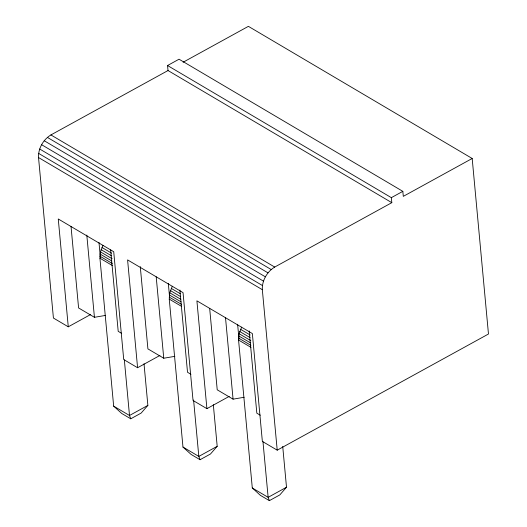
<?xml version="1.0" encoding="UTF-8"?>
<svg xmlns="http://www.w3.org/2000/svg" width="527" height="527" viewBox="0 0 527 527"><rect width="100%" height="100%" fill="white"/><g stroke="black" fill="none" stroke-linecap="round" stroke-linejoin="round"><path stroke-width="0.79" d="M90.604 314.527L68.273 326.806L53.418 318.038L38.53 157.547C38.109 148.502 43.207 139.576 50.915 134.932L168.021 70.539L391.818 202.671L274.705 267.064C267.005 271.708 261.906 280.634 262.327 289.685L277.215 450.17L488.47 334.013L472.185 158.482L248.388 26.35L183.093 62.252M144.009 363.735L147.87 405.388L141.164 413.069L130.749 418.8L121.763 413.491L113.661 406.133L99.932 258.184L100.446 251.853L102.982 245.325M213.323 404.657L217.19 446.31L210.477 453.997L200.062 459.722L191.084 454.419L182.974 447.061L169.253 299.112L169.766 292.775L172.296 286.253M282.716 446.402L286.504 487.238L279.797 494.925L269.383 500.65L260.397 495.347L252.295 487.982L238.566 340.04L239.08 333.703L241.616 327.181M168.021 70.539L167.553 65.526L179.035 59.208L402.832 191.341L403.3 196.36L472.185 158.482M167.553 65.526L391.35 197.658L402.832 191.341M68.273 326.806L58.266 218.982L113.72 251.722L123.726 359.546L137.587 367.734L159.918 355.455M147.87 405.388L129.504 415.487L113.661 406.133M137.587 367.734L127.587 259.903L183.04 292.643L193.04 400.474L206.907 408.656L229.238 396.376M217.19 446.31L198.817 456.415L182.974 447.061M286.504 487.238L268.138 497.336L252.295 487.982M71.033 226.511L78.589 307.952L94.432 317.307L105.558 315.409M140.274 266.622L147.909 348.881L163.752 358.235L174.872 356.338M209.667 308.361L217.223 389.809L233.066 399.163L244.192 397.259M50.915 134.932L274.705 267.064M47.39 137.402L271.188 269.534M44.209 140.735L268.006 272.867M41.58 144.694L265.371 276.827M39.677 149.009L263.474 281.141M38.636 153.397L262.433 285.529M38.53 157.547L262.327 289.685M101.928 247.459L111.572 253.158M171.249 288.388L180.201 293.677M240.562 329.316L250.206 335.007M101.079 249.646L111.414 255.747M170.399 290.575L180.735 296.675M239.713 331.503L250.048 337.603M100.446 251.853L112.159 258.764M169.766 292.775L180.787 299.283M239.08 333.703L250.793 340.62M100.044 254.034L111.75 260.944M169.358 294.962L181.071 301.872M238.678 335.883L250.384 342.8M99.866 256.155L112.271 263.48M169.187 297.083L181.584 304.402M238.5 338.011L250.905 345.33M99.932 258.184L112.33 265.509M169.253 299.112L181.65 306.431M238.566 340.04L250.964 347.359M121.645 333.374L118.2 331.338L110.644 249.897M190.958 374.302L187.52 372.266L179.885 290.008M260.279 415.223L256.833 413.194L249.205 330.936M277.215 450.17L262.36 441.395L252.354 333.571L196.9 300.831L206.907 408.656M269.383 500.65L268.138 497.336L262.98 441.758M200.062 459.722L198.817 456.415L193.587 400.013M130.749 418.8L129.504 415.487L124.346 359.908M391.35 197.658L391.818 202.671M237.618 324.257L239.014 339.283M225.51 317.715L233.066 399.163M168.304 283.328L169.404 295.192M156.196 276.794L163.752 358.235M98.984 242.407L100.38 257.433M86.803 235.049L94.432 317.307"/></g></svg>
